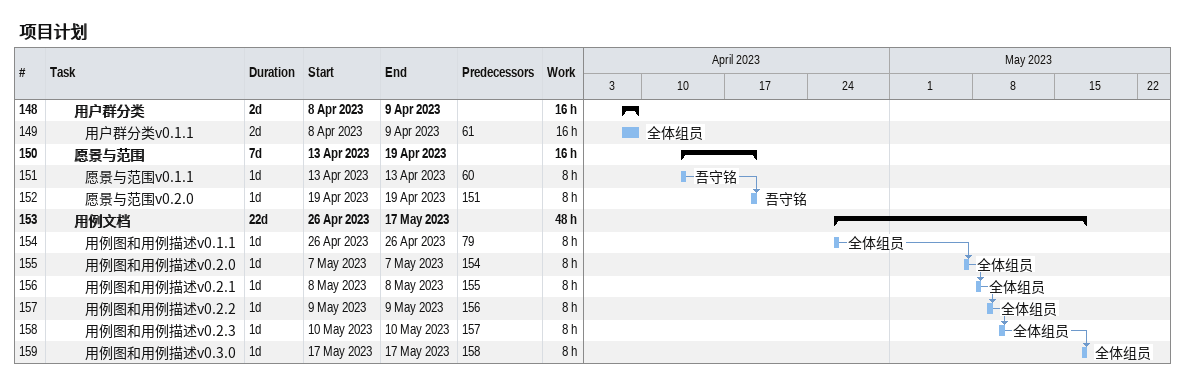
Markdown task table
项目计划

| ID | Level | Task | Duration | Start | Finish | Predecessors | Resources | Work (h) |
|---|---|---|---|---|---|---|---|---|
| 148 | 3 | **用户群分类** | 2d | 2023-04-08 | 2023-04-09 |  |  | 16 |
| 149 | 4 | 用户群分类v0.1.1 | 2d | 2023-04-08 | 2023-04-09 | 61 | 全体组员 | 16 |
| 150 | 3 | **愿景与范围** | 7d | 2023-04-13 | 2023-04-19 |  |  | 16 |
| 151 | 4 | 愿景与范围v0.1.1 | 1d | 2023-04-13 | 2023-04-13 | 60 | 吾守铭 | 8 |
| 152 | 4 | 愿景与范围v0.2.0 | 1d | 2023-04-19 | 2023-04-19 | 151 | 吾守铭 | 8 |
| 153 | 3 | **用例文档** | 22d | 2023-04-26 | 2023-05-17 |  |  | 48 |
| 154 | 4 | 用例图和用例描述v0.1.1 | 1d | 2023-04-26 | 2023-04-26 | 79 | 全体组员 | 8 |
| 155 | 4 | 用例图和用例描述v0.2.0 | 1d | 2023-05-07 | 2023-05-07 | 154 | 全体组员 | 8 |
| 156 | 4 | 用例图和用例描述v0.2.1 | 1d | 2023-05-08 | 2023-05-08 | 155 | 全体组员 | 8 |
| 157 | 4 | 用例图和用例描述v0.2.2 | 1d | 2023-05-09 | 2023-05-09 | 156 | 全体组员 | 8 |
| 158 | 4 | 用例图和用例描述v0.2.3 | 1d | 2023-05-10 | 2023-05-10 | 157 | 全体组员 | 8 |
| 159 | 4 | 用例图和用例描述v0.3.0 | 1d | 2023-05-17 | 2023-05-17 | 158 | 全体组员 | 8 |
